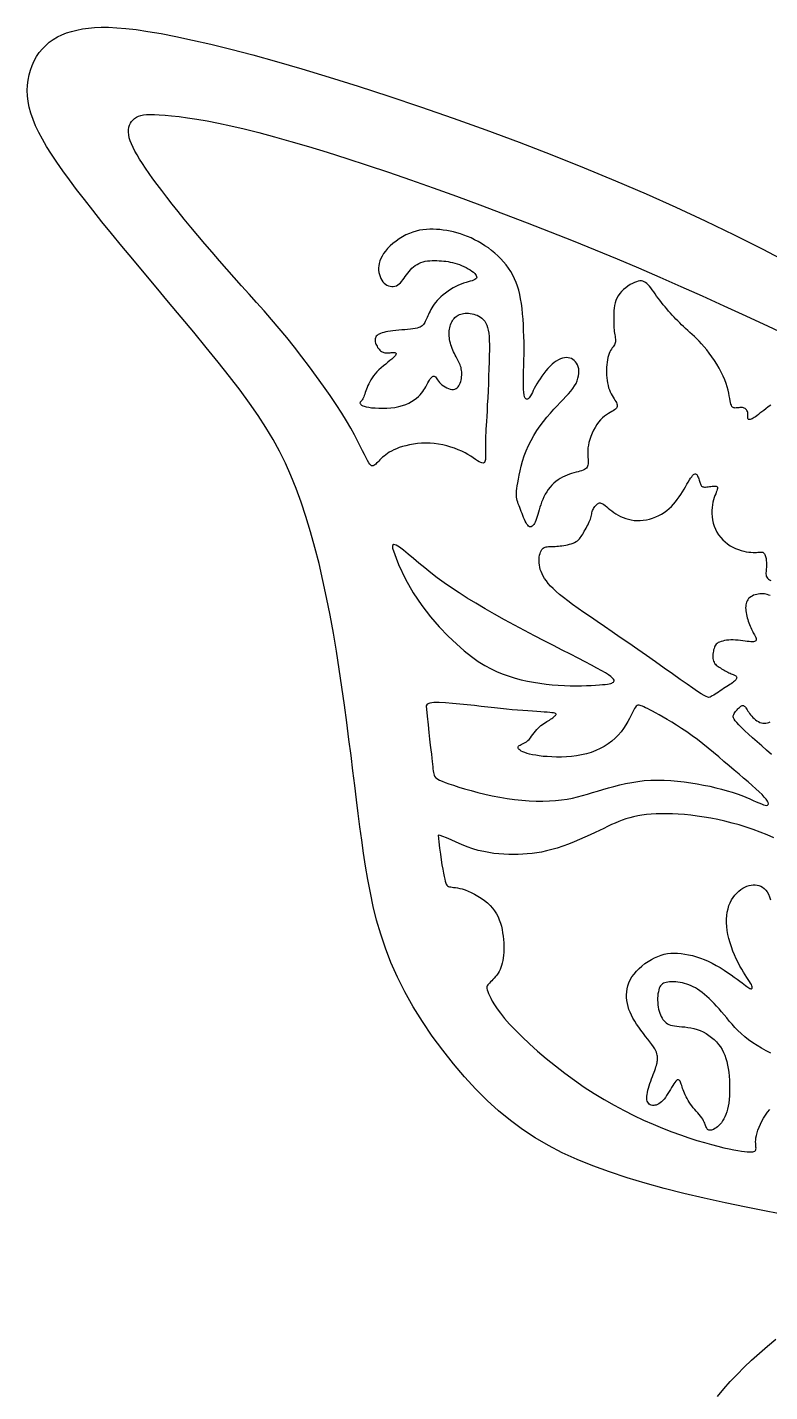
# Paper-space layout 'Layout1' of a CAD drawing. Header units: millimetres. Extents: x 76 to 198, y 127 to 164.
# Drawn here: x 75.89 to 87.6, y 138.44 to 159.95 of the extents above; entities that cross this region are included whole.
import ezdxf

# ---------------------------------------------------------------- set-up
doc = ezdxf.new("R2010")
doc.units = ezdxf.units.MM

psp = doc.layouts.get("Layout1")

# ---------------------------------------------------------------- linework, layer by layer
for points in [[(87.903, 141.216), (87.568, 141.279), (87.23, 141.347), (86.895, 141.417), (86.567, 141.49), (86.247, 141.565), (85.937, 141.644), (85.637, 141.727), (85.349, 141.814), (85.073, 141.905), (84.81, 142), (84.562, 142.101), (84.328, 142.208), (84.108, 142.321), (83.899, 142.443), (83.7, 142.573), (83.509, 142.714), (83.323, 142.866), (83.142, 143.03), (82.964, 143.209), (82.786, 143.402), (82.611, 143.607), (82.441, 143.823), (82.277, 144.047), (82.122, 144.276), (81.977, 144.509), (81.845, 144.743), (81.727, 144.976), (81.624, 145.206), (81.537, 145.432), (81.463, 145.655), (81.399, 145.875), (81.346, 146.091), (81.3, 146.305), (81.261, 146.517), (81.225, 146.725), (81.193, 146.932), (81.163, 147.137), (81.135, 147.345), (81.108, 147.555), (81.081, 147.771), (81.053, 147.994), (81.025, 148.226), (80.995, 148.469), (80.963, 148.724), (80.928, 148.99), (80.891, 149.264), (80.852, 149.544), (80.81, 149.828), (80.764, 150.114), (80.716, 150.399), (80.665, 150.681), (80.61, 150.958), (80.551, 151.23), (80.49, 151.494), (80.425, 151.75), (80.356, 151.997), (80.284, 152.235), (80.209, 152.462), (80.131, 152.678), (80.048, 152.882), (79.961, 153.077), (79.867, 153.266), (79.765, 153.452), (79.653, 153.638), (79.53, 153.827), (79.394, 154.022), (79.244, 154.227), (79.078, 154.443), (78.899, 154.669), (78.71, 154.902), (78.515, 155.14), (78.317, 155.378), (78.118, 155.615), (77.922, 155.849), (77.732, 156.075), (77.551, 156.291), (77.38, 156.499), (77.218, 156.696), (77.065, 156.884), (76.922, 157.063), (76.789, 157.233), (76.666, 157.393), (76.552, 157.544), (76.448, 157.687), (76.354, 157.821), (76.269, 157.948), (76.194, 158.068), (76.127, 158.182), (76.069, 158.291), (76.02, 158.395), (75.979, 158.495), (75.946, 158.593), (75.92, 158.687), (75.902, 158.778), (75.892, 158.867), (75.888, 158.953), (75.891, 159.036), (75.901, 159.117), (75.916, 159.196), (75.938, 159.273), (75.965, 159.347), (75.997, 159.418), (76.035, 159.485), (76.078, 159.549), (76.126, 159.609), (76.179, 159.663), (76.236, 159.713), (76.297, 159.757), (76.363, 159.796), (76.433, 159.83), (76.508, 159.859), (76.587, 159.884), (76.671, 159.904), (76.759, 159.921), (76.852, 159.933), (76.95, 159.943), (77.055, 159.948), (77.171, 159.948), (77.299, 159.942), (77.444, 159.93), (77.606, 159.911), (77.79, 159.884), (77.999, 159.848), (78.233, 159.802), (78.495, 159.746), (78.784, 159.68), (79.101, 159.602), (79.446, 159.512), (79.819, 159.409), (80.221, 159.293), (80.651, 159.163), (81.11, 159.019), (81.592, 158.862), (82.092, 158.694), (82.604, 158.516), (83.124, 158.329), (83.646, 158.136), (84.163, 157.937), (84.671, 157.735), (85.166, 157.53), (85.648, 157.323), (86.119, 157.111), (86.582, 156.896), (87.038, 156.675), (87.49, 156.449), (87.94, 156.216)], [(87.616, 153.993), (87.576, 153.964), (87.539, 153.936), (87.505, 153.91), (87.474, 153.886), (87.446, 153.864), (87.42, 153.843), (87.396, 153.825), (87.374, 153.81), (87.355, 153.796), (87.337, 153.785), (87.32, 153.776), (87.306, 153.77), (87.293, 153.766), (87.281, 153.764), (87.272, 153.765), (87.264, 153.768), (87.259, 153.773), (87.255, 153.78), (87.253, 153.789), (87.253, 153.8), (87.253, 153.812), (87.255, 153.825), (87.256, 153.839), (87.256, 153.853), (87.255, 153.867), (87.252, 153.881), (87.248, 153.894), (87.241, 153.907), (87.232, 153.918), (87.222, 153.928), (87.211, 153.937), (87.198, 153.944), (87.185, 153.95), (87.171, 153.953), (87.156, 153.955), (87.141, 153.955), (87.126, 153.954), (87.111, 153.952), (87.096, 153.95), (87.082, 153.948), (87.068, 153.947), (87.055, 153.946), (87.043, 153.947), (87.031, 153.949), (87.021, 153.954), (87.011, 153.962), (87.002, 153.973), (86.994, 153.989), (86.987, 154.008), (86.98, 154.033), (86.974, 154.062), (86.968, 154.097), (86.961, 154.136), (86.953, 154.18), (86.942, 154.228), (86.929, 154.279), (86.912, 154.334), (86.891, 154.391), (86.865, 154.451), (86.835, 154.512), (86.802, 154.574), (86.765, 154.636), (86.726, 154.697), (86.686, 154.756), (86.645, 154.812), (86.605, 154.865), (86.564, 154.913), (86.525, 154.958), (86.486, 154.998), (86.448, 155.036), (86.411, 155.072), (86.375, 155.105), (86.34, 155.137), (86.306, 155.168), (86.273, 155.198), (86.241, 155.229), (86.21, 155.259), (86.18, 155.288), (86.15, 155.319), (86.121, 155.349), (86.092, 155.38), (86.063, 155.411), (86.034, 155.443), (86.005, 155.475), (85.976, 155.508), (85.948, 155.542), (85.92, 155.575), (85.893, 155.609), (85.867, 155.644), (85.841, 155.678), (85.816, 155.712), (85.792, 155.746), (85.769, 155.778), (85.746, 155.81), (85.724, 155.839), (85.703, 155.865), (85.681, 155.889), (85.66, 155.909), (85.64, 155.925), (85.619, 155.937), (85.597, 155.945), (85.575, 155.949), (85.551, 155.949), (85.526, 155.945), (85.498, 155.937), (85.468, 155.926), (85.435, 155.91), (85.4, 155.891), (85.364, 155.869), (85.329, 155.843), (85.294, 155.815), (85.262, 155.785), (85.233, 155.751), (85.208, 155.716), (85.188, 155.679), (85.172, 155.641), (85.16, 155.602), (85.152, 155.562), (85.147, 155.522), (85.143, 155.483), (85.141, 155.444), (85.14, 155.406), (85.139, 155.37), (85.139, 155.335), (85.139, 155.302), (85.139, 155.27), (85.14, 155.239), (85.142, 155.21), (85.144, 155.181), (85.147, 155.153), (85.151, 155.127), (85.156, 155.101), (85.16, 155.077), (85.164, 155.053), (85.167, 155.031), (85.168, 155.01), (85.167, 154.991), (85.164, 154.973), (85.158, 154.957), (85.15, 154.941), (85.14, 154.926), (85.128, 154.91), (85.116, 154.894), (85.103, 154.875), (85.09, 154.855), (85.078, 154.831), (85.066, 154.804), (85.056, 154.774), (85.048, 154.741), (85.04, 154.705), (85.034, 154.668), (85.029, 154.629), (85.026, 154.589), (85.025, 154.547), (85.024, 154.506), (85.026, 154.464), (85.029, 154.422), (85.034, 154.382), (85.04, 154.342), (85.049, 154.303), (85.059, 154.267), (85.07, 154.232), (85.084, 154.2), (85.099, 154.17), (85.114, 154.143), (85.129, 154.117), (85.144, 154.093), (85.158, 154.072), (85.171, 154.051), (85.181, 154.033), (85.189, 154.015), (85.194, 153.999), (85.195, 153.984), (85.194, 153.969), (85.189, 153.956), (85.18, 153.943), (85.168, 153.93), (85.152, 153.917), (85.132, 153.904), (85.109, 153.891), (85.083, 153.876), (85.054, 153.86), (85.024, 153.84), (84.993, 153.818), (84.962, 153.792), (84.931, 153.761), (84.9, 153.725), (84.872, 153.685), (84.844, 153.641), (84.819, 153.595), (84.797, 153.548), (84.777, 153.5), (84.76, 153.452), (84.748, 153.405), (84.739, 153.36), (84.733, 153.317), (84.73, 153.276), (84.73, 153.238), (84.731, 153.203), (84.732, 153.169), (84.734, 153.139), (84.736, 153.111), (84.736, 153.087), (84.735, 153.065), (84.732, 153.045), (84.727, 153.028), (84.719, 153.013), (84.708, 152.999), (84.695, 152.987), (84.678, 152.977), (84.657, 152.967), (84.633, 152.959), (84.606, 152.95), (84.576, 152.942), (84.544, 152.934), (84.51, 152.924), (84.475, 152.914), (84.439, 152.902), (84.403, 152.889), (84.367, 152.873), (84.33, 152.855), (84.295, 152.836), (84.26, 152.813), (84.226, 152.789), (84.193, 152.761), (84.162, 152.731), (84.134, 152.698), (84.107, 152.663), (84.082, 152.625), (84.059, 152.586), (84.038, 152.546), (84.019, 152.505), (84.002, 152.464), (83.987, 152.423), (83.973, 152.383), (83.961, 152.344), (83.95, 152.306), (83.94, 152.27), (83.93, 152.236), (83.92, 152.204), (83.91, 152.175), (83.9, 152.149), (83.889, 152.127), (83.877, 152.108), (83.864, 152.093), (83.851, 152.082), (83.837, 152.075), (83.824, 152.073), (83.81, 152.076), (83.796, 152.084), (83.783, 152.098), (83.77, 152.116), (83.757, 152.138), (83.744, 152.163), (83.731, 152.191), (83.718, 152.221), (83.705, 152.252), (83.693, 152.284), (83.68, 152.315), (83.668, 152.346), (83.656, 152.377), (83.645, 152.407), (83.634, 152.435), (83.625, 152.463), (83.617, 152.49), (83.611, 152.515), (83.606, 152.539), (83.604, 152.562), (83.603, 152.587), (83.604, 152.613), (83.606, 152.643), (83.611, 152.678), (83.617, 152.719), (83.625, 152.767), (83.635, 152.824), (83.648, 152.888), (83.663, 152.957), (83.681, 153.032), (83.702, 153.11), (83.728, 153.191), (83.759, 153.273), (83.794, 153.354), (83.834, 153.435), (83.879, 153.513), (83.928, 153.59), (83.979, 153.664), (84.032, 153.735), (84.086, 153.803), (84.141, 153.867), (84.194, 153.927), (84.245, 153.982), (84.294, 154.034), (84.341, 154.082), (84.385, 154.128), (84.425, 154.171), (84.461, 154.213), (84.494, 154.254), (84.521, 154.295), (84.544, 154.335), (84.562, 154.376), (84.575, 154.416), (84.584, 154.455), (84.589, 154.493), (84.59, 154.529), (84.586, 154.563), (84.579, 154.595), (84.568, 154.625), (84.554, 154.651), (84.537, 154.674), (84.517, 154.695), (84.495, 154.711), (84.471, 154.725), (84.445, 154.734), (84.418, 154.74), (84.389, 154.741), (84.36, 154.739), (84.329, 154.732), (84.298, 154.721), (84.266, 154.706), (84.233, 154.687), (84.2, 154.664), (84.167, 154.636), (84.134, 154.605), (84.1, 154.569), (84.068, 154.531), (84.036, 154.491), (84.005, 154.45), (83.977, 154.409), (83.95, 154.368), (83.926, 154.328), (83.905, 154.291), (83.886, 154.255), (83.87, 154.222), (83.855, 154.192), (83.841, 154.165), (83.828, 154.141), (83.816, 154.121), (83.803, 154.105), (83.791, 154.092), (83.778, 154.085), (83.765, 154.084), (83.753, 154.089), (83.742, 154.101), (83.733, 154.122), (83.725, 154.152), (83.719, 154.191), (83.716, 154.242), (83.715, 154.302), (83.715, 154.37), (83.716, 154.445), (83.718, 154.527), (83.721, 154.613), (83.723, 154.703), (83.724, 154.795), (83.724, 154.888), (83.724, 154.982), (83.721, 155.076), (83.718, 155.168), (83.714, 155.259), (83.708, 155.348), (83.701, 155.433), (83.692, 155.515), (83.682, 155.593), (83.67, 155.666), (83.656, 155.736), (83.64, 155.803), (83.621, 155.866), (83.6, 155.927), (83.575, 155.985), (83.547, 156.042), (83.516, 156.097), (83.481, 156.15), (83.443, 156.202), (83.402, 156.252), (83.358, 156.299), (83.312, 156.345), (83.263, 156.388), (83.213, 156.43), (83.161, 156.469), (83.108, 156.505), (83.054, 156.539), (82.999, 156.571), (82.944, 156.6), (82.888, 156.627), (82.832, 156.651), (82.776, 156.673), (82.721, 156.692), (82.666, 156.708), (82.612, 156.723), (82.558, 156.735), (82.504, 156.745), (82.45, 156.752), (82.397, 156.758), (82.343, 156.762), (82.29, 156.765), (82.237, 156.765), (82.183, 156.762), (82.13, 156.757), (82.076, 156.749), (82.022, 156.736), (81.969, 156.72), (81.915, 156.7), (81.861, 156.675), (81.807, 156.645), (81.755, 156.613), (81.705, 156.577), (81.657, 156.54), (81.613, 156.501), (81.573, 156.461), (81.538, 156.42), (81.508, 156.381), (81.484, 156.341), (81.465, 156.303), (81.45, 156.265), (81.439, 156.227), (81.433, 156.19), (81.43, 156.154), (81.431, 156.119), (81.435, 156.085), (81.443, 156.051), (81.453, 156.02), (81.465, 155.99), (81.48, 155.962), (81.497, 155.937), (81.517, 155.916), (81.538, 155.897), (81.561, 155.883), (81.586, 155.872), (81.611, 155.865), (81.637, 155.862), (81.662, 155.862), (81.687, 155.867), (81.712, 155.875), (81.735, 155.887), (81.756, 155.903), (81.776, 155.922), (81.795, 155.944), (81.814, 155.968), (81.832, 155.993), (81.85, 156.019), (81.869, 156.046), (81.889, 156.073), (81.91, 156.1), (81.932, 156.125), (81.956, 156.149), (81.981, 156.172), (82.008, 156.193), (82.036, 156.211), (82.066, 156.227), (82.098, 156.241), (82.131, 156.252), (82.166, 156.259), (82.201, 156.265), (82.238, 156.268), (82.275, 156.27), (82.312, 156.27), (82.349, 156.27), (82.386, 156.268), (82.422, 156.266), (82.457, 156.263), (82.492, 156.259), (82.527, 156.255), (82.561, 156.248), (82.596, 156.241), (82.631, 156.232), (82.667, 156.221), (82.704, 156.208), (82.74, 156.193), (82.777, 156.177), (82.812, 156.159), (82.845, 156.142), (82.875, 156.123), (82.903, 156.105), (82.927, 156.087), (82.946, 156.069), (82.961, 156.053), (82.971, 156.037), (82.976, 156.022), (82.977, 156.008), (82.973, 155.995), (82.963, 155.983), (82.949, 155.972), (82.929, 155.962), (82.905, 155.953), (82.876, 155.944), (82.844, 155.935), (82.809, 155.925), (82.771, 155.913), (82.732, 155.899), (82.691, 155.882), (82.649, 155.862), (82.607, 155.839), (82.566, 155.814), (82.525, 155.787), (82.486, 155.758), (82.449, 155.729), (82.414, 155.699), (82.382, 155.669), (82.354, 155.639), (82.33, 155.61), (82.308, 155.581), (82.288, 155.553), (82.271, 155.526), (82.256, 155.499), (82.242, 155.473), (82.23, 155.447), (82.218, 155.422), (82.207, 155.398), (82.197, 155.374), (82.187, 155.352), (82.177, 155.331), (82.167, 155.312), (82.158, 155.294), (82.148, 155.278), (82.139, 155.263), (82.128, 155.251), (82.116, 155.24), (82.102, 155.23), (82.084, 155.222), (82.063, 155.214), (82.038, 155.207), (82.008, 155.201), (81.972, 155.196), (81.932, 155.191), (81.888, 155.186), (81.842, 155.181), (81.795, 155.177), (81.747, 155.172), (81.701, 155.167), (81.657, 155.162), (81.616, 155.157), (81.578, 155.152), (81.544, 155.145), (81.513, 155.139), (81.485, 155.131), (81.461, 155.123), (81.439, 155.113), (81.421, 155.103), (81.406, 155.092), (81.394, 155.08), (81.385, 155.066), (81.379, 155.052), (81.375, 155.037), (81.374, 155.021), (81.374, 155.005), (81.377, 154.988), (81.382, 154.971), (81.388, 154.953), (81.396, 154.936), (81.405, 154.919), (81.415, 154.902), (81.426, 154.887), (81.438, 154.872), (81.45, 154.859), (81.462, 154.848), (81.475, 154.839), (81.487, 154.831), (81.501, 154.825), (81.514, 154.82), (81.529, 154.816), (81.544, 154.814), (81.56, 154.814), (81.577, 154.814), (81.595, 154.816), (81.612, 154.818), (81.63, 154.82), (81.646, 154.822), (81.662, 154.823), (81.675, 154.823), (81.687, 154.822), (81.697, 154.819), (81.704, 154.815), (81.707, 154.808), (81.707, 154.799), (81.703, 154.788), (81.694, 154.774), (81.681, 154.758), (81.662, 154.739), (81.638, 154.718), (81.609, 154.693), (81.577, 154.667), (81.542, 154.639), (81.506, 154.609), (81.471, 154.579), (81.436, 154.547), (81.404, 154.516), (81.375, 154.484), (81.35, 154.452), (81.327, 154.421), (81.307, 154.39), (81.29, 154.359), (81.274, 154.329), (81.26, 154.299), (81.248, 154.27), (81.237, 154.242), (81.228, 154.215), (81.219, 154.189), (81.211, 154.165), (81.203, 154.143), (81.195, 154.122), (81.188, 154.104), (81.18, 154.089), (81.173, 154.076), (81.165, 154.066), (81.158, 154.058), (81.151, 154.051), (81.145, 154.045), (81.14, 154.039), (81.137, 154.033), (81.136, 154.026), (81.138, 154.019), (81.142, 154.011), (81.15, 154.002), (81.162, 153.993), (81.18, 153.983), (81.204, 153.975), (81.235, 153.966), (81.274, 153.959), (81.32, 153.952), (81.374, 153.947), (81.432, 153.944), (81.495, 153.943), (81.559, 153.945), (81.624, 153.95), (81.687, 153.957), (81.748, 153.969), (81.805, 153.984), (81.858, 154.003), (81.907, 154.024), (81.951, 154.048), (81.991, 154.073), (82.027, 154.1), (82.058, 154.127), (82.086, 154.153), (82.109, 154.18), (82.129, 154.205), (82.146, 154.231), (82.161, 154.255), (82.174, 154.279), (82.185, 154.302), (82.197, 154.325), (82.208, 154.346), (82.22, 154.368), (82.232, 154.388), (82.244, 154.406), (82.257, 154.422), (82.269, 154.434), (82.281, 154.444), (82.293, 154.449), (82.304, 154.45), (82.315, 154.445), (82.325, 154.436), (82.336, 154.424), (82.347, 154.408), (82.359, 154.39), (82.373, 154.371), (82.389, 154.351), (82.408, 154.331), (82.43, 154.312), (82.454, 154.294), (82.48, 154.278), (82.507, 154.264), (82.534, 154.253), (82.561, 154.245), (82.587, 154.24), (82.611, 154.24), (82.633, 154.244), (82.652, 154.252), (82.669, 154.264), (82.684, 154.279), (82.697, 154.297), (82.708, 154.318), (82.717, 154.34), (82.725, 154.363), (82.731, 154.388), (82.736, 154.413), (82.739, 154.439), (82.741, 154.465), (82.742, 154.49), (82.741, 154.515), (82.739, 154.54), (82.735, 154.563), (82.73, 154.585), (82.723, 154.607), (82.716, 154.627), (82.707, 154.648), (82.697, 154.668), (82.687, 154.689), (82.676, 154.71), (82.664, 154.732), (82.652, 154.756), (82.639, 154.78), (82.626, 154.806), (82.614, 154.832), (82.602, 154.859), (82.591, 154.887), (82.58, 154.914), (82.571, 154.942), (82.562, 154.97), (82.555, 154.998), (82.55, 155.026), (82.546, 155.053), (82.543, 155.081), (82.542, 155.108), (82.542, 155.135), (82.543, 155.161), (82.547, 155.187), (82.552, 155.212), (82.558, 155.236), (82.566, 155.26), (82.574, 155.282), (82.584, 155.303), (82.596, 155.323), (82.608, 155.342), (82.621, 155.359), (82.635, 155.374), (82.651, 155.388), (82.667, 155.4), (82.685, 155.411), (82.704, 155.42), (82.725, 155.428), (82.747, 155.433), (82.771, 155.438), (82.796, 155.44), (82.822, 155.441), (82.848, 155.44), (82.876, 155.438), (82.904, 155.433), (82.931, 155.427), (82.959, 155.418), (82.986, 155.408), (83.012, 155.395), (83.037, 155.379), (83.061, 155.361), (83.083, 155.339), (83.104, 155.315), (83.121, 155.286), (83.137, 155.254), (83.149, 155.217), (83.159, 155.176), (83.167, 155.129), (83.172, 155.074), (83.176, 155.013), (83.177, 154.942), (83.177, 154.863), (83.176, 154.773), (83.173, 154.673), (83.17, 154.564), (83.166, 154.45), (83.161, 154.334), (83.156, 154.218), (83.151, 154.105), (83.145, 153.998), (83.14, 153.9), (83.135, 153.814), (83.131, 153.737), (83.127, 153.67), (83.123, 153.611), (83.12, 153.558), (83.117, 153.511), (83.116, 153.467), (83.115, 153.426), (83.114, 153.387), (83.115, 153.348), (83.115, 153.312), (83.116, 153.277), (83.117, 153.244), (83.117, 153.213), (83.117, 153.185), (83.116, 153.16), (83.114, 153.137), (83.111, 153.117), (83.106, 153.102), (83.099, 153.089), (83.09, 153.082), (83.077, 153.078), (83.061, 153.08), (83.042, 153.087), (83.018, 153.099), (82.99, 153.116), (82.959, 153.136), (82.923, 153.16), (82.883, 153.185), (82.84, 153.212), (82.793, 153.238), (82.742, 153.264), (82.687, 153.289), (82.629, 153.312), (82.569, 153.332), (82.506, 153.35), (82.442, 153.365), (82.376, 153.378), (82.309, 153.386), (82.242, 153.391), (82.174, 153.393), (82.108, 153.39), (82.042, 153.385), (81.979, 153.376), (81.917, 153.366), (81.859, 153.353), (81.805, 153.338), (81.755, 153.322), (81.71, 153.305), (81.669, 153.287), (81.632, 153.269), (81.599, 153.25), (81.569, 153.23), (81.542, 153.21), (81.517, 153.19), (81.494, 153.17), (81.472, 153.149), (81.452, 153.13), (81.433, 153.111), (81.416, 153.093), (81.399, 153.076), (81.384, 153.062), (81.37, 153.05), (81.357, 153.041), (81.344, 153.035), (81.332, 153.033), (81.32, 153.037), (81.307, 153.046), (81.293, 153.062), (81.276, 153.085), (81.257, 153.118), (81.235, 153.16), (81.208, 153.212), (81.177, 153.274), (81.141, 153.347), (81.098, 153.431), (81.049, 153.524), (80.991, 153.628), (80.924, 153.742), (80.848, 153.867), (80.761, 154.001), (80.666, 154.143), (80.562, 154.291), (80.453, 154.444), (80.338, 154.598), (80.221, 154.753), (80.101, 154.907), (79.98, 155.056), (79.86, 155.201), (79.741, 155.34), (79.623, 155.476), (79.505, 155.61), (79.387, 155.741), (79.27, 155.871), (79.153, 156.002), (79.035, 156.133), (78.919, 156.267), (78.803, 156.401), (78.688, 156.534), (78.577, 156.667), (78.468, 156.797), (78.364, 156.923), (78.266, 157.045), (78.174, 157.161), (78.088, 157.27), (78.009, 157.373), (77.937, 157.469), (77.87, 157.56), (77.81, 157.645), (77.755, 157.725), (77.706, 157.799), (77.661, 157.869), (77.622, 157.935), (77.587, 157.997), (77.557, 158.055), (77.532, 158.109), (77.512, 158.16), (77.498, 158.208), (77.488, 158.253), (77.483, 158.294), (77.484, 158.334), (77.49, 158.371), (77.5, 158.404), (77.514, 158.436), (77.533, 158.464), (77.556, 158.489), (77.581, 158.511), (77.61, 158.53), (77.643, 158.545), (77.679, 158.557), (77.721, 158.566), (77.77, 158.572), (77.827, 158.575), (77.894, 158.574), (77.971, 158.57), (78.061, 158.564), (78.165, 158.554), (78.283, 158.54), (78.415, 158.522), (78.562, 158.5), (78.725, 158.471), (78.904, 158.436), (79.099, 158.395), (79.311, 158.345), (79.54, 158.288), (79.786, 158.222), (80.048, 158.149), (80.326, 158.067), (80.619, 157.977), (80.927, 157.88), (81.249, 157.775), (81.585, 157.663), (81.933, 157.543), (82.292, 157.416), (82.658, 157.284), (83.028, 157.148), (83.4, 157.009), (83.771, 156.867), (84.137, 156.725), (84.497, 156.582), (84.848, 156.439), (85.191, 156.297), (85.529, 156.154), (85.864, 156.01), (86.198, 155.863), (86.534, 155.713), (86.874, 155.559), (87.221, 155.4), (87.573, 155.236), (87.921, 155.073)], [(87.608, 150.989), (87.585, 150.998), (87.561, 151.006), (87.538, 151.012), (87.515, 151.016), (87.492, 151.018), (87.468, 151.019), (87.443, 151.018), (87.419, 151.014), (87.394, 151.009), (87.369, 151.002), (87.345, 150.994), (87.323, 150.983), (87.302, 150.971), (87.283, 150.957), (87.266, 150.942), (87.253, 150.925), (87.242, 150.907), (87.233, 150.887), (87.227, 150.866), (87.223, 150.844), (87.221, 150.821), (87.22, 150.797), (87.221, 150.772), (87.224, 150.747), (87.227, 150.721), (87.232, 150.694), (87.237, 150.668), (87.244, 150.641), (87.252, 150.614), (87.26, 150.587), (87.269, 150.561), (87.279, 150.535), (87.289, 150.51), (87.3, 150.485), (87.31, 150.462), (87.321, 150.44), (87.331, 150.42), (87.341, 150.402), (87.35, 150.386), (87.357, 150.372), (87.364, 150.36), (87.37, 150.349), (87.375, 150.34), (87.38, 150.332), (87.383, 150.325), (87.385, 150.317), (87.387, 150.31), (87.387, 150.302), (87.387, 150.294), (87.384, 150.285), (87.379, 150.278), (87.372, 150.271), (87.361, 150.266), (87.346, 150.262), (87.327, 150.261), (87.304, 150.261), (87.276, 150.264), (87.245, 150.267), (87.211, 150.272), (87.176, 150.277), (87.138, 150.282), (87.1, 150.286), (87.062, 150.289), (87.025, 150.29), (86.988, 150.29), (86.952, 150.288), (86.919, 150.285), (86.887, 150.28), (86.858, 150.274), (86.831, 150.267), (86.807, 150.258), (86.787, 150.248), (86.77, 150.236), (86.756, 150.223), (86.745, 150.209), (86.735, 150.194), (86.727, 150.176), (86.721, 150.158), (86.715, 150.137), (86.711, 150.115), (86.707, 150.092), (86.704, 150.068), (86.703, 150.044), (86.703, 150.021), (86.704, 149.998), (86.708, 149.976), (86.714, 149.956), (86.721, 149.938), (86.731, 149.922), (86.743, 149.908), (86.756, 149.894), (86.771, 149.882), (86.787, 149.871), (86.804, 149.86), (86.822, 149.849), (86.841, 149.837), (86.86, 149.826), (86.88, 149.815), (86.899, 149.804), (86.919, 149.793), (86.938, 149.783), (86.957, 149.774), (86.974, 149.765), (86.991, 149.758), (87.007, 149.752), (87.021, 149.746), (87.034, 149.741), (87.046, 149.735), (87.056, 149.73), (87.065, 149.724), (87.071, 149.718), (87.076, 149.711), (87.078, 149.703), (87.079, 149.694), (87.077, 149.685), (87.072, 149.675), (87.066, 149.664), (87.056, 149.652), (87.044, 149.64), (87.03, 149.628), (87.012, 149.615), (86.993, 149.601), (86.971, 149.587), (86.948, 149.572), (86.924, 149.556), (86.898, 149.54), (86.872, 149.523), (86.845, 149.505), (86.817, 149.488), (86.79, 149.47), (86.764, 149.453), (86.739, 149.437), (86.716, 149.422), (86.694, 149.409), (86.675, 149.398), (86.658, 149.39), (86.641, 149.386), (86.622, 149.388), (86.597, 149.397), (86.564, 149.414), (86.52, 149.44), (86.462, 149.478), (86.388, 149.529), (86.296, 149.593), (86.188, 149.669), (86.068, 149.755), (85.937, 149.847), (85.8, 149.944), (85.658, 150.043), (85.517, 150.142), (85.378, 150.239), (85.243, 150.331), (85.115, 150.419), (84.993, 150.501), (84.878, 150.58), (84.77, 150.653), (84.669, 150.723), (84.576, 150.788), (84.491, 150.849), (84.415, 150.906), (84.347, 150.959), (84.286, 151.008), (84.232, 151.055), (84.184, 151.099), (84.143, 151.141), (84.107, 151.182), (84.076, 151.221), (84.049, 151.259), (84.027, 151.296), (84.008, 151.333), (83.993, 151.368), (83.981, 151.403), (83.973, 151.437), (83.967, 151.471), (83.963, 151.504), (83.962, 151.536), (83.963, 151.567), (83.965, 151.597), (83.97, 151.625), (83.976, 151.652), (83.984, 151.675), (83.993, 151.696), (84.003, 151.714), (84.015, 151.728), (84.028, 151.739), (84.042, 151.747), (84.057, 151.753), (84.074, 151.757), (84.091, 151.76), (84.109, 151.762), (84.129, 151.763), (84.149, 151.763), (84.171, 151.764), (84.193, 151.765), (84.217, 151.766), (84.241, 151.767), (84.267, 151.769), (84.294, 151.772), (84.322, 151.775), (84.351, 151.78), (84.381, 151.785), (84.411, 151.792), (84.441, 151.799), (84.469, 151.808), (84.497, 151.818), (84.522, 151.829), (84.545, 151.841), (84.565, 151.854), (84.583, 151.869), (84.598, 151.885), (84.612, 151.901), (84.625, 151.92), (84.637, 151.939), (84.649, 151.959), (84.662, 151.981), (84.675, 152.004), (84.688, 152.028), (84.702, 152.052), (84.716, 152.077), (84.729, 152.102), (84.741, 152.126), (84.752, 152.15), (84.762, 152.174), (84.77, 152.197), (84.776, 152.218), (84.781, 152.239), (84.786, 152.259), (84.791, 152.278), (84.795, 152.296), (84.8, 152.314), (84.806, 152.331), (84.813, 152.347), (84.821, 152.363), (84.83, 152.378), (84.839, 152.392), (84.849, 152.404), (84.86, 152.416), (84.87, 152.426), (84.881, 152.435), (84.891, 152.442), (84.901, 152.447), (84.912, 152.45), (84.924, 152.451), (84.937, 152.449), (84.951, 152.444), (84.967, 152.436), (84.985, 152.424), (85.005, 152.409), (85.028, 152.391), (85.052, 152.37), (85.08, 152.348), (85.109, 152.324), (85.14, 152.301), (85.174, 152.278), (85.21, 152.257), (85.247, 152.237), (85.287, 152.22), (85.328, 152.205), (85.371, 152.192), (85.415, 152.183), (85.461, 152.176), (85.508, 152.173), (85.556, 152.174), (85.605, 152.178), (85.654, 152.186), (85.704, 152.197), (85.753, 152.212), (85.801, 152.23), (85.848, 152.251), (85.893, 152.275), (85.936, 152.301), (85.976, 152.33), (86.014, 152.362), (86.049, 152.395), (86.082, 152.431), (86.113, 152.468), (86.142, 152.506), (86.17, 152.545), (86.197, 152.585), (86.223, 152.626), (86.248, 152.667), (86.271, 152.706), (86.294, 152.744), (86.315, 152.78), (86.334, 152.812), (86.352, 152.84), (86.369, 152.864), (86.384, 152.882), (86.398, 152.896), (86.41, 152.904), (86.421, 152.908), (86.431, 152.908), (86.44, 152.904), (86.448, 152.897), (86.455, 152.888), (86.462, 152.875), (86.468, 152.861), (86.474, 152.845), (86.48, 152.828), (86.485, 152.811), (86.49, 152.794), (86.495, 152.778), (86.5, 152.762), (86.506, 152.749), (86.511, 152.736), (86.518, 152.726), (86.525, 152.717), (86.534, 152.711), (86.544, 152.705), (86.557, 152.702), (86.572, 152.7), (86.589, 152.7), (86.609, 152.702), (86.629, 152.704), (86.651, 152.707), (86.672, 152.71), (86.693, 152.713), (86.712, 152.716), (86.73, 152.717), (86.745, 152.717), (86.757, 152.716), (86.766, 152.712), (86.773, 152.707), (86.777, 152.699), (86.778, 152.689), (86.777, 152.676), (86.773, 152.66), (86.766, 152.641), (86.757, 152.619), (86.747, 152.594), (86.736, 152.566), (86.724, 152.534), (86.714, 152.5), (86.704, 152.462), (86.696, 152.421), (86.691, 152.377), (86.688, 152.33), (86.688, 152.282), (86.692, 152.232), (86.699, 152.182), (86.71, 152.133), (86.724, 152.084), (86.743, 152.036), (86.767, 151.991), (86.794, 151.948), (86.826, 151.907), (86.86, 151.87), (86.897, 151.835), (86.936, 151.804), (86.977, 151.776), (87.019, 151.751), (87.062, 151.731), (87.105, 151.714), (87.148, 151.7), (87.19, 151.689), (87.23, 151.681), (87.269, 151.676), (87.304, 151.672), (87.337, 151.67), (87.366, 151.67), (87.391, 151.671), (87.414, 151.673), (87.433, 151.675), (87.45, 151.676), (87.465, 151.676), (87.478, 151.675), (87.489, 151.672), (87.499, 151.666), (87.508, 151.658), (87.516, 151.648), (87.523, 151.636), (87.528, 151.623), (87.533, 151.608), (87.538, 151.591), (87.541, 151.574), (87.544, 151.555), (87.546, 151.536), (87.548, 151.516), (87.549, 151.495), (87.549, 151.474), (87.549, 151.453), (87.548, 151.432), (87.546, 151.411), (87.544, 151.39), (87.542, 151.37), (87.54, 151.35), (87.54, 151.331), (87.541, 151.313), (87.545, 151.295), (87.552, 151.279), (87.563, 151.264), (87.578, 151.25), (87.597, 151.238), (87.618, 151.227)], [(81.647, 151.735), (81.742, 151.481), (81.853, 151.247), (81.977, 151.031), (82.11, 150.834), (82.248, 150.655), (82.388, 150.495), (82.525, 150.352), (82.657, 150.228), (82.78, 150.121), (82.895, 150.029), (83.003, 149.952), (83.106, 149.888), (83.204, 149.834), (83.3, 149.789), (83.395, 149.751), (83.489, 149.718), (83.585, 149.689), (83.681, 149.664), (83.778, 149.642), (83.876, 149.623), (83.974, 149.607), (84.071, 149.594), (84.168, 149.584), (84.265, 149.577), (84.36, 149.572), (84.453, 149.569), (84.543, 149.568), (84.629, 149.569), (84.71, 149.571), (84.785, 149.574), (84.853, 149.578), (84.912, 149.582), (84.963, 149.586), (85.005, 149.591), (85.04, 149.595), (85.069, 149.6), (85.091, 149.605), (85.109, 149.611), (85.122, 149.618), (85.133, 149.626), (85.141, 149.634), (85.145, 149.645), (85.144, 149.657), (85.136, 149.672), (85.12, 149.69), (85.095, 149.712), (85.059, 149.739), (85.01, 149.77), (84.949, 149.806), (84.874, 149.848), (84.786, 149.894), (84.687, 149.946), (84.577, 150.003), (84.457, 150.064), (84.327, 150.131), (84.189, 150.202), (84.042, 150.277), (83.889, 150.357), (83.733, 150.439), (83.574, 150.524), (83.416, 150.609), (83.26, 150.696), (83.109, 150.782), (82.964, 150.868), (82.828, 150.951), (82.699, 151.033), (82.578, 151.114), (82.464, 151.193), (82.356, 151.272), (82.255, 151.349), (82.158, 151.425), (82.066, 151.501), (81.979, 151.575), (81.897, 151.645), (81.824, 151.706), (81.761, 151.754), (81.709, 151.785), (81.672, 151.795), (81.651, 151.78), (81.647, 151.735)], [(82.182, 149.25), (82.196, 149.091), (82.21, 148.951), (82.223, 148.83), (82.234, 148.725), (82.245, 148.634), (82.255, 148.556), (82.263, 148.488), (82.27, 148.429), (82.275, 148.377), (82.279, 148.332), (82.283, 148.292), (82.286, 148.258), (82.29, 148.228), (82.294, 148.202), (82.299, 148.179), (82.305, 148.159), (82.314, 148.141), (82.326, 148.125), (82.342, 148.11), (82.364, 148.095), (82.393, 148.079), (82.431, 148.063), (82.48, 148.044), (82.539, 148.023), (82.611, 147.999), (82.694, 147.972), (82.787, 147.944), (82.888, 147.915), (82.995, 147.887), (83.107, 147.859), (83.223, 147.834), (83.34, 147.811), (83.458, 147.792), (83.575, 147.776), (83.69, 147.764), (83.804, 147.756), (83.915, 147.751), (84.022, 147.75), (84.125, 147.753), (84.223, 147.759), (84.315, 147.769), (84.402, 147.782), (84.486, 147.798), (84.567, 147.817), (84.646, 147.837), (84.725, 147.86), (84.804, 147.884), (84.885, 147.908), (84.968, 147.934), (85.054, 147.959), (85.143, 147.983), (85.233, 148.007), (85.327, 148.028), (85.422, 148.046), (85.521, 148.061), (85.621, 148.073), (85.723, 148.079), (85.827, 148.082), (85.933, 148.08), (86.038, 148.074), (86.144, 148.066), (86.25, 148.054), (86.354, 148.04), (86.456, 148.023), (86.556, 148.004), (86.654, 147.984), (86.748, 147.961), (86.839, 147.938), (86.926, 147.914), (87.008, 147.889), (87.085, 147.863), (87.157, 147.837), (87.223, 147.811), (87.284, 147.786), (87.338, 147.762), (87.387, 147.74), (87.43, 147.721), (87.468, 147.705), (87.5, 147.693), (87.527, 147.686), (87.549, 147.683), (87.565, 147.687), (87.575, 147.695), (87.578, 147.708), (87.574, 147.727), (87.562, 147.75), (87.542, 147.779), (87.514, 147.813), (87.478, 147.852), (87.433, 147.896), (87.38, 147.944), (87.322, 147.996), (87.257, 148.052), (87.188, 148.111), (87.115, 148.174), (87.038, 148.239), (86.959, 148.307), (86.878, 148.376), (86.796, 148.446), (86.712, 148.516), (86.627, 148.585), (86.543, 148.653), (86.458, 148.719), (86.374, 148.781), (86.291, 148.84), (86.21, 148.895), (86.131, 148.946), (86.056, 148.993), (85.984, 149.036), (85.917, 149.075), (85.856, 149.11), (85.8, 149.14), (85.752, 149.167), (85.71, 149.189), (85.673, 149.208), (85.642, 149.223), (85.615, 149.236), (85.592, 149.246), (85.573, 149.253), (85.556, 149.259), (85.542, 149.263), (85.529, 149.265), (85.517, 149.263), (85.506, 149.257), (85.494, 149.247), (85.482, 149.232), (85.468, 149.21), (85.452, 149.181), (85.434, 149.145), (85.412, 149.103), (85.388, 149.055), (85.36, 149.004), (85.329, 148.951), (85.293, 148.897), (85.254, 148.842), (85.21, 148.79), (85.161, 148.741), (85.108, 148.694), (85.051, 148.652), (84.99, 148.612), (84.925, 148.577), (84.856, 148.546), (84.785, 148.519), (84.71, 148.496), (84.632, 148.478), (84.553, 148.464), (84.472, 148.455), (84.392, 148.448), (84.313, 148.445), (84.236, 148.445), (84.161, 148.447), (84.091, 148.451), (84.025, 148.456), (83.964, 148.464), (83.908, 148.472), (83.858, 148.481), (83.812, 148.492), (83.771, 148.503), (83.736, 148.514), (83.706, 148.526), (83.681, 148.539), (83.661, 148.551), (83.646, 148.563), (83.636, 148.575), (83.63, 148.587), (83.629, 148.598), (83.632, 148.608), (83.639, 148.617), (83.649, 148.626), (83.663, 148.634), (83.68, 148.642), (83.699, 148.651), (83.719, 148.661), (83.74, 148.673), (83.762, 148.687), (83.784, 148.704), (83.804, 148.724), (83.824, 148.747), (83.844, 148.772), (83.864, 148.798), (83.884, 148.825), (83.904, 148.851), (83.924, 148.877), (83.946, 148.9), (83.968, 148.922), (83.991, 148.941), (84.015, 148.959), (84.038, 148.975), (84.061, 148.989), (84.084, 149.003), (84.105, 149.016), (84.125, 149.028), (84.144, 149.04), (84.161, 149.052), (84.176, 149.063), (84.19, 149.074), (84.201, 149.084), (84.211, 149.094), (84.219, 149.102), (84.225, 149.11), (84.229, 149.117), (84.23, 149.123), (84.227, 149.128), (84.22, 149.132), (84.208, 149.136), (84.189, 149.14), (84.164, 149.143), (84.132, 149.147), (84.091, 149.15), (84.043, 149.153), (83.988, 149.157), (83.926, 149.161), (83.858, 149.166), (83.784, 149.171), (83.706, 149.177), (83.623, 149.183), (83.537, 149.191), (83.447, 149.2), (83.354, 149.21), (83.256, 149.22), (83.155, 149.231), (83.05, 149.242), (82.941, 149.255), (82.828, 149.267), (82.712, 149.28), (82.596, 149.291), (82.486, 149.3), (82.386, 149.305), (82.301, 149.304), (82.236, 149.295), (82.195, 149.278), (82.182, 149.25)], [(87.628, 148.483), (87.549, 148.552), (87.473, 148.619), (87.399, 148.684), (87.33, 148.747), (87.266, 148.806), (87.207, 148.86), (87.156, 148.909), (87.114, 148.952), (87.08, 148.987), (87.056, 149.017), (87.038, 149.041), (87.028, 149.061), (87.023, 149.077), (87.022, 149.092), (87.026, 149.105), (87.032, 149.118), (87.04, 149.132), (87.05, 149.146), (87.06, 149.161), (87.072, 149.175), (87.084, 149.19), (87.097, 149.203), (87.109, 149.216), (87.121, 149.227), (87.133, 149.237), (87.143, 149.245), (87.154, 149.251), (87.163, 149.255), (87.173, 149.257), (87.182, 149.257), (87.19, 149.255), (87.199, 149.249), (87.207, 149.241), (87.216, 149.231), (87.224, 149.218), (87.234, 149.203), (87.244, 149.187), (87.255, 149.169), (87.268, 149.15), (87.282, 149.13), (87.298, 149.11), (87.316, 149.09), (87.335, 149.07), (87.355, 149.051), (87.376, 149.033), (87.398, 149.017), (87.421, 149.003), (87.444, 148.992), (87.468, 148.984), (87.492, 148.979), (87.516, 148.977), (87.539, 148.979), (87.563, 148.982), (87.586, 148.989), (87.609, 148.998)], [(87.665, 147.17), (87.559, 147.217), (87.451, 147.262), (87.341, 147.302), (87.23, 147.34), (87.118, 147.374), (87.005, 147.405), (86.893, 147.433), (86.781, 147.458), (86.671, 147.48), (86.563, 147.499), (86.457, 147.514), (86.354, 147.527), (86.254, 147.537), (86.157, 147.545), (86.064, 147.55), (85.974, 147.552), (85.888, 147.552), (85.806, 147.55), (85.729, 147.545), (85.655, 147.538), (85.584, 147.529), (85.517, 147.518), (85.453, 147.505), (85.391, 147.489), (85.331, 147.471), (85.274, 147.451), (85.217, 147.429), (85.16, 147.405), (85.103, 147.379), (85.043, 147.351), (84.981, 147.32), (84.915, 147.288), (84.844, 147.254), (84.767, 147.219), (84.685, 147.182), (84.6, 147.145), (84.513, 147.108), (84.425, 147.073), (84.336, 147.041), (84.248, 147.011), (84.163, 146.985), (84.081, 146.964), (84.002, 146.947), (83.925, 146.934), (83.85, 146.925), (83.776, 146.918), (83.703, 146.914), (83.63, 146.911), (83.556, 146.911), (83.482, 146.911), (83.406, 146.914), (83.329, 146.919), (83.25, 146.926), (83.17, 146.938), (83.088, 146.954), (83.003, 146.974), (82.916, 147), (82.827, 147.032), (82.739, 147.067), (82.654, 147.103), (82.574, 147.138), (82.503, 147.169), (82.444, 147.194), (82.399, 147.21), (82.371, 147.215)], [(82.371, 147.215), (82.382, 147.107), (82.393, 147.006), (82.405, 146.912), (82.418, 146.826), (82.43, 146.748), (82.442, 146.678), (82.453, 146.616), (82.463, 146.564), (82.473, 146.521), (82.481, 146.487), (82.49, 146.459), (82.498, 146.439), (82.508, 146.424), (82.519, 146.413), (82.533, 146.405), (82.548, 146.4), (82.567, 146.397), (82.589, 146.394), (82.614, 146.391), (82.642, 146.388), (82.675, 146.383), (82.71, 146.375), (82.75, 146.365), (82.794, 146.351), (82.841, 146.332), (82.891, 146.309), (82.944, 146.283), (82.996, 146.253), (83.048, 146.22), (83.099, 146.184), (83.146, 146.146), (83.189, 146.105), (83.227, 146.063), (83.26, 146.019), (83.289, 145.973), (83.314, 145.926), (83.334, 145.878), (83.352, 145.828), (83.366, 145.777), (83.378, 145.726), (83.387, 145.673), (83.395, 145.621), (83.4, 145.568), (83.404, 145.516), (83.405, 145.464), (83.405, 145.414), (83.403, 145.366), (83.4, 145.32), (83.395, 145.277), (83.389, 145.236), (83.381, 145.197), (83.371, 145.161), (83.36, 145.127), (83.347, 145.095), (83.332, 145.064), (83.315, 145.036), (83.296, 145.009), (83.276, 144.984), (83.255, 144.96), (83.234, 144.938), (83.214, 144.918), (83.195, 144.899), (83.177, 144.882), (83.163, 144.867), (83.152, 144.853), (83.143, 144.839), (83.138, 144.826), (83.137, 144.811), (83.139, 144.794), (83.143, 144.774), (83.152, 144.75), (83.163, 144.72), (83.178, 144.685), (83.198, 144.643), (83.224, 144.595), (83.257, 144.539), (83.3, 144.476), (83.353, 144.405), (83.418, 144.325), (83.496, 144.236), (83.588, 144.138), (83.694, 144.033), (83.811, 143.923), (83.939, 143.808), (84.075, 143.692), (84.218, 143.575), (84.366, 143.46), (84.519, 143.349), (84.673, 143.243), (84.83, 143.142), (84.987, 143.047), (85.144, 142.958), (85.301, 142.874), (85.457, 142.795), (85.611, 142.723), (85.762, 142.656), (85.91, 142.594), (86.053, 142.539), (86.192, 142.488), (86.325, 142.443), (86.452, 142.402), (86.571, 142.367), (86.681, 142.336), (86.783, 142.309), (86.875, 142.286), (86.958, 142.268), (87.031, 142.253), (87.096, 142.241), (87.153, 142.232), (87.203, 142.226), (87.245, 142.222), (87.28, 142.22), (87.309, 142.221), (87.332, 142.223), (87.351, 142.227), (87.364, 142.233), (87.374, 142.241), (87.38, 142.251), (87.383, 142.263), (87.384, 142.277), (87.383, 142.293), (87.381, 142.311), (87.379, 142.332), (87.378, 142.355), (87.377, 142.381), (87.378, 142.411), (87.382, 142.444), (87.389, 142.48), (87.399, 142.52), (87.413, 142.564), (87.431, 142.609), (87.452, 142.656), (87.477, 142.705), (87.504, 142.753), (87.534, 142.8), (87.567, 142.847), (87.603, 142.891)], [(87.615, 143.776), (87.542, 143.814), (87.471, 143.855), (87.4, 143.898), (87.332, 143.942), (87.267, 143.989), (87.207, 144.036), (87.15, 144.085), (87.099, 144.134), (87.05, 144.184), (87.005, 144.234), (86.962, 144.284), (86.921, 144.333), (86.881, 144.381), (86.841, 144.429), (86.802, 144.474), (86.762, 144.518), (86.723, 144.56), (86.683, 144.6), (86.645, 144.637), (86.606, 144.672), (86.569, 144.704), (86.532, 144.734), (86.497, 144.761), (86.462, 144.784), (86.428, 144.805), (86.394, 144.824), (86.36, 144.84), (86.326, 144.854), (86.292, 144.866), (86.257, 144.876), (86.222, 144.884), (86.186, 144.891), (86.151, 144.896), (86.116, 144.899), (86.083, 144.901), (86.05, 144.901), (86.02, 144.9), (85.993, 144.897), (85.968, 144.893), (85.945, 144.887), (85.926, 144.879), (85.908, 144.869), (85.893, 144.856), (85.879, 144.841), (85.868, 144.822), (85.858, 144.8), (85.85, 144.774), (85.843, 144.745), (85.837, 144.713), (85.833, 144.68), (85.831, 144.645), (85.831, 144.61), (85.832, 144.574), (85.835, 144.538), (85.84, 144.504), (85.847, 144.471), (85.855, 144.439), (85.865, 144.409), (85.876, 144.38), (85.888, 144.353), (85.902, 144.329), (85.916, 144.306), (85.932, 144.286), (85.948, 144.269), (85.967, 144.253), (85.987, 144.24), (86.01, 144.229), (86.035, 144.219), (86.064, 144.212), (86.097, 144.206), (86.133, 144.201), (86.173, 144.197), (86.215, 144.194), (86.26, 144.19), (86.307, 144.184), (86.355, 144.177), (86.404, 144.166), (86.453, 144.152), (86.501, 144.134), (86.549, 144.112), (86.595, 144.086), (86.64, 144.057), (86.682, 144.025), (86.722, 143.991), (86.759, 143.954), (86.792, 143.915), (86.822, 143.875), (86.848, 143.833), (86.871, 143.789), (86.89, 143.743), (86.907, 143.695), (86.921, 143.644), (86.934, 143.59), (86.944, 143.534), (86.952, 143.475), (86.958, 143.413), (86.963, 143.35), (86.966, 143.287), (86.967, 143.224), (86.966, 143.162), (86.964, 143.102), (86.959, 143.045), (86.952, 142.991), (86.944, 142.941), (86.933, 142.894), (86.921, 142.851), (86.907, 142.811), (86.892, 142.774), (86.875, 142.74), (86.856, 142.709), (86.837, 142.681), (86.817, 142.657), (86.796, 142.635), (86.774, 142.616), (86.754, 142.6), (86.733, 142.587), (86.714, 142.576), (86.696, 142.569), (86.68, 142.564), (86.665, 142.561), (86.652, 142.561), (86.64, 142.564), (86.63, 142.569), (86.62, 142.575), (86.613, 142.584), (86.606, 142.595), (86.6, 142.607), (86.594, 142.621), (86.589, 142.636), (86.583, 142.653), (86.576, 142.672), (86.567, 142.692), (86.556, 142.713), (86.543, 142.735), (86.527, 142.759), (86.508, 142.783), (86.487, 142.808), (86.464, 142.835), (86.441, 142.862), (86.417, 142.889), (86.394, 142.917), (86.372, 142.946), (86.351, 142.975), (86.331, 143.003), (86.313, 143.032), (86.296, 143.061), (86.281, 143.09), (86.267, 143.118), (86.254, 143.145), (86.243, 143.172), (86.234, 143.198), (86.225, 143.222), (86.218, 143.246), (86.211, 143.268), (86.204, 143.288), (86.198, 143.306), (86.192, 143.322), (86.185, 143.335), (86.178, 143.346), (86.17, 143.353), (86.162, 143.358), (86.152, 143.358), (86.141, 143.355), (86.13, 143.347), (86.117, 143.334), (86.103, 143.317), (86.087, 143.294), (86.07, 143.268), (86.052, 143.238), (86.033, 143.206), (86.014, 143.173), (85.994, 143.14), (85.973, 143.108), (85.953, 143.079), (85.932, 143.052), (85.912, 143.029), (85.891, 143.009), (85.87, 142.992), (85.85, 142.978), (85.83, 142.968), (85.809, 142.96), (85.789, 142.955), (85.769, 142.953), (85.75, 142.954), (85.731, 142.958), (85.714, 142.965), (85.699, 142.974), (85.686, 142.987), (85.675, 143.003), (85.667, 143.022), (85.662, 143.044), (85.661, 143.069), (85.662, 143.097), (85.665, 143.127), (85.671, 143.158), (85.679, 143.192), (85.688, 143.226), (85.699, 143.262), (85.711, 143.298), (85.724, 143.335), (85.737, 143.371), (85.75, 143.407), (85.763, 143.442), (85.776, 143.475), (85.787, 143.506), (85.797, 143.535), (85.805, 143.561), (85.812, 143.585), (85.817, 143.607), (85.822, 143.626), (85.825, 143.645), (85.827, 143.662), (85.828, 143.679), (85.829, 143.696), (85.829, 143.712), (85.828, 143.73), (85.826, 143.748), (85.821, 143.769), (85.813, 143.791), (85.802, 143.816), (85.787, 143.845), (85.766, 143.877), (85.741, 143.914), (85.711, 143.954), (85.678, 143.997), (85.642, 144.042), (85.606, 144.089), (85.569, 144.138), (85.534, 144.186), (85.5, 144.235), (85.47, 144.282), (85.442, 144.329), (85.418, 144.376), (85.397, 144.422), (85.379, 144.468), (85.365, 144.514), (85.354, 144.559), (85.346, 144.606), (85.341, 144.652), (85.34, 144.699), (85.343, 144.746), (85.35, 144.793), (85.362, 144.84), (85.378, 144.887), (85.4, 144.933), (85.427, 144.979), (85.46, 145.024), (85.497, 145.068), (85.539, 145.11), (85.584, 145.15), (85.632, 145.188), (85.682, 145.223), (85.733, 145.254), (85.784, 145.281), (85.835, 145.303), (85.886, 145.321), (85.937, 145.336), (85.988, 145.346), (86.04, 145.352), (86.093, 145.354), (86.147, 145.353), (86.203, 145.348), (86.261, 145.34), (86.32, 145.329), (86.381, 145.315), (86.442, 145.297), (86.505, 145.276), (86.568, 145.252), (86.631, 145.225), (86.694, 145.194), (86.757, 145.161), (86.818, 145.125), (86.879, 145.088), (86.936, 145.05), (86.991, 145.013), (87.041, 144.977), (87.087, 144.944), (87.128, 144.913), (87.163, 144.886), (87.193, 144.864), (87.217, 144.844), (87.238, 144.828), (87.255, 144.816), (87.27, 144.806), (87.282, 144.799), (87.293, 144.794), (87.303, 144.792), (87.312, 144.792), (87.318, 144.795), (87.323, 144.801), (87.325, 144.81), (87.324, 144.822), (87.319, 144.837), (87.31, 144.857), (87.297, 144.88), (87.28, 144.907), (87.26, 144.938), (87.237, 144.972), (87.212, 145.011), (87.185, 145.054), (87.157, 145.101), (87.128, 145.151), (87.1, 145.206), (87.071, 145.264), (87.044, 145.325), (87.019, 145.387), (86.995, 145.451), (86.974, 145.516), (86.955, 145.582), (86.94, 145.646), (86.929, 145.71), (86.921, 145.772), (86.918, 145.832), (86.918, 145.891), (86.922, 145.948), (86.93, 146.002), (86.942, 146.054), (86.957, 146.103), (86.976, 146.149), (86.998, 146.192), (87.023, 146.231), (87.051, 146.268), (87.08, 146.301), (87.111, 146.33), (87.143, 146.356), (87.176, 146.378), (87.208, 146.396), (87.241, 146.41), (87.274, 146.421), (87.306, 146.427), (87.338, 146.431), (87.369, 146.43), (87.4, 146.426), (87.429, 146.419), (87.458, 146.408), (87.485, 146.393), (87.511, 146.374), (87.536, 146.349), (87.558, 146.32), (87.578, 146.284), (87.596, 146.242), (87.611, 146.193)], [(86.774, 138.367), (86.874, 138.485), (86.977, 138.6), (87.084, 138.714), (87.196, 138.825), (87.313, 138.937), (87.436, 139.048), (87.563, 139.158), (87.696, 139.267)]]:
    psp.add_lwpolyline(points)

doc.saveas('drawing.dxf')
